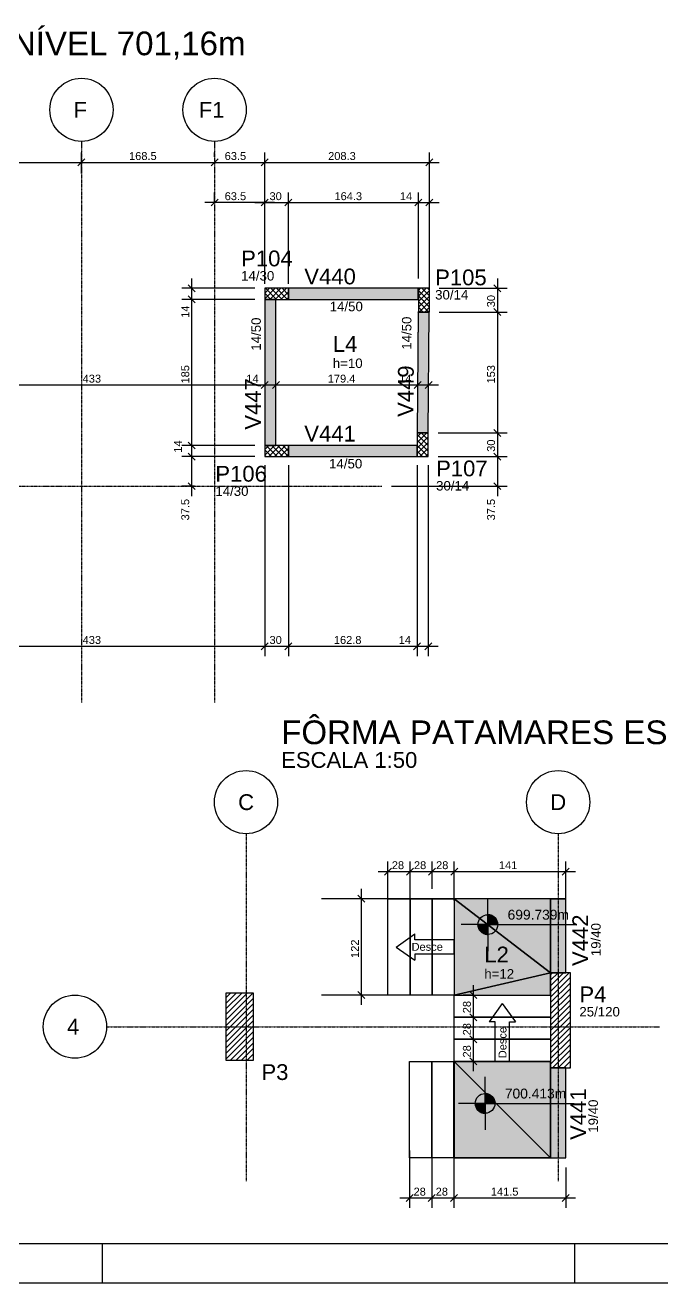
# Model space of a CAD drawing. Extents: x 37185 to 43130, y -8131 to -3926.
# Drawn here: x 38734 to 39540, y -8131 to -6539 of the extents above; entities that cross this region are included whole.
import ezdxf

# ---------------------------------------------------------------- set-up
doc = ezdxf.new("R2010")
doc.units = 0
doc.header["$MEASUREMENT"] = 0
doc.linetypes.add('ESTILO_TQS_0004', pattern=[1.12, 0.5, -0.2, 0.01, -0.2, 0.01, -0.2])
for name, color, linetype in [('32', 7, 'CONTINUOUS'), ('35', 7, 'CONTINUOUS'), ('37', 4, 'CONTINUOUS'), ('39', 74, 'CONTINUOUS'), ('40', 240, 'CONTINUOUS'), ('42', 3, 'CONTINUOUS'), ('43', 3, 'CONTINUOUS'), ('44', 3, 'CONTINUOUS'), ('45', 2, 'CONTINUOUS'), ('46', 2, 'CONTINUOUS'), ('47', 2, 'CONTINUOUS'), ('50', 5, 'CONTINUOUS'), ('51', 5, 'CONTINUOUS'), ('55', 12, 'CONTINUOUS'), ('56', 51, 'CONTINUOUS'), ('57', 71, 'CONTINUOUS'), ('58', 220, 'CONTINUOUS'), ('70', 160, 'CONTINUOUS'), ('73', 2, 'CONTINUOUS'), ('75', 9, 'CONTINUOUS'), ('79', 12, 'CONTINUOUS'), ('80', 6, 'CONTINUOUS'), ('82', 252, 'CONTINUOUS'), ('95', 7, 'CONTINUOUS')]:
    doc.layers.add(name, color=color, linetype=linetype)
doc.styles.add('TQS_ARIAL', font='arial.ttf')

msp = doc.modelspace()

# ---------------------------------------------------------------- linework, layer by layer
at = {"layer": '37', "linetype": 'Continuous'}
for points in [[(39231.52, -6872.25), (39067.21, -6872.25)], [(39037.21, -6886.25), (39037.21, -7071.25)], [(39051.21, -7071.25), (39051.21, -6886.25)], [(39067.21, -6886.25), (39231.52, -6886.25)], [(39231.39, -6902.25), (39230.11, -7055.25)], [(39244.11, -7055.25), (39245.39, -6902.25)], [(39229.98, -7071.25), (39067.21, -7071.25)], [(39067.21, -7085.25), (39229.98, -7085.25)], [(39398.98, -7645.01), (39398.98, -7739)], [(39398.98, -7645.01), (39417.98, -7645.01)], [(39417.98, -7739), (39417.98, -7645.01)], [(39398.98, -7859), (39398.98, -7973.01)], [(39417.98, -7973.01), (39417.98, -7859)], [(39398.98, -7973.01), (39417.98, -7973.01)]]:
    msp.add_lwpolyline(points, dxfattribs=at)
at = {"layer": '39', "linetype": 'Continuous'}
for p, q in [((39398.98, -7762.47), (39422.45, -7739)), ((39398.98, -7755.4), (39415.38, -7739)), ((39398.98, -7748.33), (39408.31, -7739)), ((39398.98, -7741.26), (39401.24, -7739)), ((39398.98, -7762.47), (39422.45, -7739)), ((39398.98, -7755.4), (39415.38, -7739)), ((39398.98, -7748.33), (39408.31, -7739)), ((39398.98, -7741.26), (39401.24, -7739)), ((39398.98, -7769.55), (39423.98, -7744.55)), ((39398.98, -7769.55), (39423.98, -7744.55)), ((39398.98, -7776.62), (39423.98, -7751.62)), ((39398.98, -7776.62), (39423.98, -7751.62)), ((38987.98, -7798.71), (39022.18, -7764.51)), ((38987.98, -7791.64), (39015.11, -7764.51)), ((38987.98, -7784.57), (39008.04, -7764.51)), ((38987.98, -7777.49), (39000.97, -7764.51)), ((38987.98, -7770.42), (38993.9, -7764.51)), ((39398.98, -7783.69), (39423.98, -7758.69)), ((39398.98, -7783.69), (39423.98, -7758.69)), ((39398.98, -7790.76), (39423.98, -7765.76)), ((39398.98, -7790.76), (39423.98, -7765.76)), ((38987.98, -7805.78), (39022.98, -7770.78)), ((38987.98, -7812.85), (39022.98, -7777.85)), ((38987.98, -7819.92), (39022.98, -7784.92)), ((39398.98, -7797.83), (39423.98, -7772.83)), ((39398.98, -7797.83), (39423.98, -7772.83)), ((39398.98, -7804.9), (39423.98, -7779.9)), ((39398.98, -7804.9), (39423.98, -7779.9)), ((38987.98, -7826.99), (39022.98, -7791.99)), ((38987.98, -7834.06), (39022.98, -7799.06)), ((39398.98, -7811.97), (39423.98, -7786.97)), ((39398.98, -7811.97), (39423.98, -7786.97)), ((39398.98, -7819.04), (39423.98, -7794.04)), ((39398.98, -7819.04), (39423.98, -7794.04)), ((39398.98, -7826.11), (39423.98, -7801.11)), ((39398.98, -7826.11), (39423.98, -7801.11)), ((38987.98, -7841.13), (39022.98, -7806.13)), ((38987.98, -7848.21), (39022.98, -7813.21)), ((39398.98, -7833.19), (39423.98, -7808.19)), ((39398.98, -7833.19), (39423.98, -7808.19)), ((39398.98, -7840.26), (39423.98, -7815.26)), ((39398.98, -7840.26), (39423.98, -7815.26)), ((38993.75, -7849.51), (39022.98, -7820.28)), ((39000.82, -7849.51), (39022.98, -7827.35)), ((39398.98, -7847.33), (39423.98, -7822.33)), ((39398.98, -7847.33), (39423.98, -7822.33)), ((39398.98, -7854.4), (39423.98, -7829.4)), ((39398.98, -7854.4), (39423.98, -7829.4)), ((39007.89, -7849.51), (39022.98, -7834.42)), ((39014.96, -7849.51), (39022.98, -7841.49)), ((39022.03, -7849.51), (39022.98, -7848.56)), ((39401.45, -7859), (39423.98, -7836.47)), ((39401.45, -7859), (39423.98, -7836.47)), ((39408.52, -7859), (39423.98, -7843.54)), ((39408.52, -7859), (39423.98, -7843.54)), ((39415.59, -7859), (39423.98, -7850.61)), ((39415.59, -7859), (39423.98, -7850.61)), ((39422.66, -7859), (39423.98, -7857.68)), ((39422.66, -7859), (39423.98, -7857.68))]:
    msp.add_line(p, q, dxfattribs=at)
for points in [[(39398.98, -7859), (39423.98, -7859), (39423.98, -7739), (39398.98, -7739), (39398.98, -7859)], [(39398.98, -7859), (39423.98, -7859), (39423.98, -7739), (39398.98, -7739), (39398.98, -7859)], [(38987.98, -7849.51), (39022.98, -7849.51), (39022.98, -7764.51), (38987.98, -7764.51), (38987.98, -7849.51)]]:
    msp.add_lwpolyline(points, dxfattribs=at)
at = {"layer": '40', "linetype": 'Continuous'}
for p, q in [((39037.21, -6885.41), (39050.37, -6872.25)), ((39037.21, -6878.34), (39043.3, -6872.25)), ((39037.94, -6872.25), (39051.94, -6886.25)), ((39043.44, -6886.25), (39057.44, -6872.25)), ((39045.01, -6872.25), (39059.01, -6886.25)), ((39050.51, -6886.25), (39064.51, -6872.25)), ((39052.08, -6872.25), (39066.08, -6886.25)), ((39057.58, -6886.25), (39067.21, -6876.62)), ((39059.15, -6872.25), (39067.21, -6880.31)), ((39066.22, -6872.25), (39067.21, -6873.24)), ((39231.52, -6882.02), (39241.29, -6872.25)), ((39231.52, -6874.95), (39234.22, -6872.25)), ((39231.52, -6874.92), (39245.52, -6888.92)), ((39231.52, -6889.09), (39245.52, -6875.09)), ((39235.93, -6872.25), (39245.52, -6881.84)), ((39243, -6872.25), (39245.52, -6874.77)), ((39037.21, -6878.6), (39044.87, -6886.25)), ((39037.21, -6885.67), (39037.8, -6886.25)), ((39064.66, -6886.25), (39067.21, -6883.69)), ((39231.52, -6881.99), (39245.52, -6895.99)), ((39231.52, -6896.16), (39245.52, -6882.16)), ((39231.52, -6889.06), (39244.71, -6902.25)), ((39232.5, -6902.25), (39245.52, -6889.23)), ((39231.52, -6896.13), (39237.64, -6902.25)), ((39239.57, -6902.25), (39245.52, -6896.31)), ((39229.98, -7067.41), (39242.14, -7055.25)), ((39229.98, -7060.33), (39235.07, -7055.25)), ((39229.98, -7057.23), (39243.98, -7071.23)), ((39229.98, -7074.48), (39243.98, -7060.48)), ((39229.98, -7064.3), (39243.98, -7078.3)), ((39229.98, -7081.55), (39243.98, -7067.55)), ((39235.08, -7055.25), (39243.98, -7064.16)), ((39242.15, -7055.25), (39243.98, -7057.09)), ((39037.21, -7083.4), (39049.36, -7071.25)), ((39037.21, -7076.33), (39042.29, -7071.25)), ((39037.21, -7076.59), (39045.88, -7085.25)), ((39037.21, -7083.66), (39038.81, -7085.25)), ((39038.95, -7071.25), (39052.95, -7085.25)), ((39042.43, -7085.25), (39056.43, -7071.25)), ((39046.02, -7071.25), (39060.02, -7085.25)), ((39049.5, -7085.25), (39063.5, -7071.25)), ((39053.09, -7071.25), (39067.09, -7085.25)), ((39056.57, -7085.25), (39067.21, -7074.61)), ((39060.16, -7071.25), (39067.21, -7078.3)), ((39063.65, -7085.25), (39067.21, -7081.68)), ((39229.98, -7071.37), (39243.87, -7085.25)), ((39229.98, -7078.44), (39236.8, -7085.25)), ((39233.35, -7085.25), (39243.98, -7074.62)), ((39240.42, -7085.25), (39243.98, -7081.69))]:
    msp.add_line(p, q, dxfattribs=at)
for points in [[(39037.21, -6872.25), (39037.21, -6886.25), (39067.21, -6886.25), (39067.21, -6872.25), (39037.21, -6872.25)], [(39231.52, -6872.25), (39231.52, -6902.25), (39245.52, -6902.25), (39245.52, -6872.25), (39231.52, -6872.25)], [(39229.98, -7055.25), (39229.98, -7085.25), (39243.98, -7085.25), (39243.98, -7055.25), (39229.98, -7055.25)], [(39037.21, -7071.25), (39037.21, -7085.25), (39067.21, -7085.25), (39067.21, -7071.25), (39037.21, -7071.25)]]:
    msp.add_lwpolyline(points, dxfattribs=at)
at = {"layer": '50', "linetype": 'Continuous'}
for centre in [(38805.21, -6646.25), (38973.68, -6646.25), (39013.48, -7522.75), (39408.48, -7522.75), (38796.92, -7807.01)]:
    msp.add_circle(centre, 40, dxfattribs=at)
at = {"layer": '55', "linetype": 'Continuous'}
for p, q in [((39319.49, -7677.76), (39319.49, -7644.2)), ((39319.49, -7665.26), (39319.49, -7690.26)), ((39319.49, -7665.87), (39323.32, -7665.87)), ((39319.49, -7666.66), (39325.23, -7666.66)), ((39319.49, -7667.45), (39326.56, -7667.45)), ((39319.49, -7668.25), (39327.6, -7668.25)), ((39319.49, -7669.04), (39328.44, -7669.04)), ((39319.49, -7669.83), (39329.15, -7669.83)), ((39319.49, -7670.62), (39329.76, -7670.62)), ((39319.49, -7671.42), (39330.26, -7671.42)), ((39319.49, -7672.21), (39330.69, -7672.21)), ((39319.49, -7673), (39331.05, -7673)), ((39319.49, -7673.8), (39331.35, -7673.8)), ((39319.49, -7677.76), (39285.93, -7677.76)), ((39306.99, -7677.76), (39331.99, -7677.76)), ((39319.49, -7678.55), (39306.99, -7678.55)), ((39319.49, -7679.35), (39307.09, -7679.35)), ((39319.49, -7680.14), (39307.22, -7680.14)), ((39319.49, -7680.93), (39307.4, -7680.93)), ((39319.49, -7681.72), (39307.64, -7681.72)), ((39319.49, -7682.52), (39307.93, -7682.52)), ((39319.49, -7683.31), (39308.29, -7683.31)), ((39319.49, -7684.1), (39308.72, -7684.1)), ((39319.49, -7684.9), (39309.23, -7684.9)), ((39319.49, -7685.69), (39309.83, -7685.69)), ((39319.49, -7686.48), (39310.54, -7686.48)), ((39319.49, -7687.27), (39311.38, -7687.27)), ((39319.49, -7688.07), (39312.42, -7688.07)), ((39319.49, -7688.86), (39313.74, -7688.86)), ((39319.49, -7689.65), (39315.64, -7689.65)), ((39319.49, -7674.59), (39331.58, -7674.59)), ((39319.49, -7675.38), (39331.76, -7675.38)), ((39319.49, -7676.17), (39331.89, -7676.17)), ((39319.49, -7676.97), (39331.97, -7676.97)), ((39319.49, -7677.76), (39431.99, -7677.76)), ((39319.49, -7677.76), (39319.49, -7711.32)), ((39316.02, -7904.18), (39316.02, -7870.62)), ((39316.02, -7891.68), (39316.02, -7916.68)), ((39316.02, -7892.29), (39319.85, -7892.29)), ((39316.02, -7893.08), (39321.75, -7893.08)), ((39316.02, -7893.87), (39323.08, -7893.87)), ((39316.02, -7894.67), (39324.13, -7894.67)), ((39316.02, -7895.46), (39324.97, -7895.46)), ((39316.02, -7896.25), (39325.67, -7896.25)), ((39316.02, -7897.04), (39326.28, -7897.04)), ((39316.02, -7904.18), (39282.46, -7904.18)), ((39303.52, -7904.18), (39328.52, -7904.18)), ((39316.02, -7904.97), (39303.52, -7904.97)), ((39316.02, -7905.77), (39303.62, -7905.77)), ((39316.02, -7906.56), (39303.75, -7906.56)), ((39316.02, -7907.35), (39303.93, -7907.35)), ((39316.02, -7908.14), (39304.16, -7908.14)), ((39316.02, -7908.94), (39304.46, -7908.94)), ((39316.02, -7909.73), (39304.82, -7909.73)), ((39316.02, -7910.52), (39305.25, -7910.52)), ((39316.02, -7911.32), (39305.75, -7911.32)), ((39316.02, -7912.11), (39306.35, -7912.11)), ((39316.02, -7912.9), (39307.06, -7912.9)), ((39316.02, -7897.84), (39326.79, -7897.84)), ((39316.02, -7898.63), (39327.22, -7898.63)), ((39316.02, -7899.42), (39327.58, -7899.42)), ((39316.02, -7900.22), (39327.87, -7900.22)), ((39316.02, -7901.01), (39328.11, -7901.01)), ((39316.02, -7901.8), (39328.29, -7901.8)), ((39316.02, -7902.59), (39328.42, -7902.59)), ((39316.02, -7903.39), (39328.49, -7903.39)), ((39316.02, -7904.18), (39428.52, -7904.18)), ((39316.02, -7904.18), (39316.02, -7937.74)), ((39316.02, -7913.69), (39307.91, -7913.69)), ((39316.02, -7914.49), (39308.95, -7914.49)), ((39316.02, -7915.28), (39310.27, -7915.28)), ((39316.02, -7916.07), (39312.17, -7916.07))]:
    msp.add_line(p, q, dxfattribs=at)
for centre in [(39319.49, -7677.76), (39316.02, -7904.18)]:
    msp.add_circle(centre, 12.5, dxfattribs=at)
at = {"layer": '56', "linetype": 'Continuous'}
for points in [[(39067.31, -6872.25), (39067.31, -6886.25), (39231.42, -6886.25), (39231.42, -6872.25), (39067.31, -6872.25)], [(39037.21, -7071.15), (39051.21, -7071.15), (39051.21, -6886.35), (39037.21, -6886.35), (39037.21, -7071.15)], [(39244.11, -7055.37), (39245.39, -6902.35), (39231.42, -6902.35), (39231.42, -6902.13), (39231.4, -6902.13), (39230.11, -7055.15), (39244.08, -7055.15), (39244.08, -7055.37)], [(39067.31, -7071.25), (39067.31, -7085.25), (39229.88, -7085.25), (39229.88, -7071.25), (39067.31, -7071.25)]]:
    msp.add_lwpolyline(points, dxfattribs=at)
for points in [[(39067.31, -6872.25), (39067.31, -6886.25), (39231.42, -6886.25)], [(39067.31, -6872.25), (39231.42, -6886.25), (39231.42, -6872.25)], [(39067.31, -6872.25), (39231.42, -6872.25), (39067.31, -6872.25)], [(39037.21, -7071.15), (39051.21, -7071.15), (39051.21, -6886.35)], [(39037.21, -7071.15), (39051.21, -6886.35), (39037.21, -6886.35)], [(39037.21, -7071.15), (39037.21, -6886.35), (39037.21, -7071.15)], [(39244.08, -7055.15), (39231.42, -6902.13), (39230.11, -7055.15)], [(39231.42, -6902.13), (39231.42, -6902.35), (39244.08, -7055.15)], [(39231.42, -6902.35), (39231.42, -6902.13), (39231.42, -6902.13)], [(39245.39, -6902.35), (39231.42, -6902.35), (39244.08, -7055.15)], [(39244.11, -7055.37), (39245.39, -6902.35), (39244.08, -7055.15)], [(39067.31, -7071.25), (39067.31, -7085.25), (39229.88, -7085.25)], [(39067.31, -7071.25), (39229.88, -7085.25), (39229.88, -7071.25)], [(39067.31, -7071.25), (39229.88, -7071.25), (39067.31, -7071.25)]]:
    msp.add_solid(points, dxfattribs=at)
at = {"layer": '57', "linetype": 'Continuous'}
for points in [[(39398.98, -7973.01), (39398.98, -7851.01), (39276.98, -7851.01), (39398.98, -7973.01)], [(39398.98, -7973.01), (39276.98, -7851.01), (39276.98, -7973.01), (39398.98, -7973.01)], [(39398.98, -7973.01), (39398.98, -7859), (39398.98, -7851.01), (39398.98, -7973.01)], [(39417.98, -7973.01), (39417.98, -7859.1), (39398.98, -7859.1), (39398.98, -7973.01), (39417.98, -7973.01)], [(39398.98, -7973.01), (39276.98, -7973.01), (39398.98, -7973.01)]]:
    msp.add_lwpolyline(points, dxfattribs=at)
for points in [[(39398.98, -7973.01), (39398.98, -7851.01), (39276.98, -7851.01)], [(39398.98, -7973.01), (39276.98, -7851.01), (39398.98, -7973.01)], [(39398.98, -7973.01), (39276.98, -7851.01), (39276.98, -7973.01)], [(39398.98, -7973.01), (39398.98, -7859), (39398.98, -7851.01)], [(39398.98, -7973.01), (39398.98, -7851.01), (39398.98, -7973.01)], [(39417.98, -7973.01), (39417.98, -7859.1), (39398.98, -7859.1)], [(39417.98, -7973.01), (39398.98, -7859.1), (39398.98, -7973.01)], [(39398.98, -7973.01), (39276.98, -7973.01), (39398.98, -7973.01)], [(39417.98, -7973.01), (39398.98, -7973.01), (39417.98, -7973.01)]]:
    msp.add_solid(points, dxfattribs=at)
at = {"layer": '58', "linetype": 'Continuous'}
for points in [[(39398.98, -7739), (39398.98, -7645.01), (39276.98, -7645.01), (39398.98, -7739)], [(39398.98, -7739), (39276.98, -7645.01), (39276.98, -7767.01), (39398.98, -7739)], [(39417.98, -7645.01), (39398.98, -7645.01), (39398.98, -7738.9), (39417.98, -7738.9), (39417.98, -7645.01)], [(39398.98, -7739), (39276.98, -7767.01), (39398.98, -7767.01), (39398.98, -7739)], [(39398.98, -7739), (39398.98, -7767.01), (39398.98, -7739)]]:
    msp.add_lwpolyline(points, dxfattribs=at)
for points in [[(39398.98, -7739), (39398.98, -7645.01), (39276.98, -7645.01)], [(39398.98, -7739), (39276.98, -7645.01), (39398.98, -7739)], [(39398.98, -7739), (39276.98, -7645.01), (39276.98, -7767.01)], [(39417.98, -7645.01), (39398.98, -7645.01), (39398.98, -7738.9)], [(39417.98, -7645.01), (39398.98, -7738.9), (39417.98, -7738.9)], [(39417.98, -7645.01), (39417.98, -7738.9), (39417.98, -7645.01)], [(39398.98, -7739), (39276.98, -7767.01), (39398.98, -7739)], [(39398.98, -7739), (39276.98, -7767.01), (39398.98, -7767.01)], [(39398.98, -7739), (39398.98, -7767.01), (39398.98, -7739)]]:
    msp.add_solid(points, dxfattribs=at)
at = {"layer": '70', "linetype": 'ESTILO_TQS_0004'}
for p, q in [((38805.21, -6686.25), (38805.21, -7396.53)), ((38973.68, -6686.25), (38973.68, -7396.53)), ((37751.72, -7122.75), (39185.13, -7122.75)), ((39013.48, -7562.75), (39013.48, -8002.75)), ((39408.48, -7562.75), (39408.48, -8002.75)), ((38836.92, -7807.01), (39536.69, -7807.01))]:
    msp.add_line(p, q, dxfattribs=at)
at = {"layer": '73', "linetype": 'Continuous'}
for p, q in [((39203.64, -7706.18), (39226.98, -7689.51)), ((39226.98, -7696.92), (39226.98, -7689.51)), ((39203.64, -7706.18), (39226.98, -7722.84)), ((39276.98, -7696.92), (39226.98, -7696.92)), ((39276.98, -7715.09), (39276.98, -7696.92)), ((39276.98, -7715.09), (39226.98, -7715.09)), ((39226.98, -7715.09), (39226.98, -7722.84)), ((39337.81, -7777.67), (39321.14, -7801.01)), ((39337.81, -7777.67), (39354.47, -7801.01)), ((39328.89, -7801.01), (39321.14, -7801.01)), ((39328.89, -7851.01), (39328.89, -7801.01)), ((39347.07, -7851.01), (39347.07, -7801.01)), ((39347.07, -7801.01), (39354.47, -7801.01)), ((39328.89, -7851.01), (39347.07, -7851.01))]:
    msp.add_line(p, q, dxfattribs=at)
for points in [[(39220.98, -7645.01), (39220.98, -7767.01), (39192.98, -7767.01), (39192.98, -7645.01), (39220.98, -7645.01)], [(39248.98, -7645.01), (39248.98, -7767.01), (39220.98, -7767.01), (39220.98, -7645.01), (39248.98, -7645.01)], [(39276.98, -7645.01), (39276.98, -7767.01), (39248.98, -7767.01), (39248.98, -7645.01), (39276.98, -7645.01)], [(39398.98, -7795.01), (39276.98, -7795.01), (39276.98, -7767.01), (39398.98, -7767.01), (39398.98, -7795.01)], [(39398.98, -7823.01), (39276.98, -7823.01), (39276.98, -7795.01), (39398.98, -7795.01), (39398.98, -7823.01)], [(39398.98, -7823.01), (39276.98, -7823.01), (39276.98, -7795.01), (39398.98, -7795.01), (39398.98, -7823.01)], [(39398.98, -7851.01), (39276.98, -7851.01), (39276.98, -7823.01), (39398.98, -7823.01), (39398.98, -7851.01)], [(39220.48, -7973.01), (39220.48, -7851.01), (39248.48, -7851.01), (39248.48, -7973.01), (39220.48, -7973.01)], [(39248.48, -7973.01), (39248.48, -7851.01), (39276.48, -7851.01), (39276.48, -7973.01), (39248.48, -7973.01)], [(39276.48, -7973.01), (39276.48, -7851.01), (39276.98, -7851.01), (39276.98, -7973.01), (39276.48, -7973.01)]]:
    msp.add_lwpolyline(points, dxfattribs=at)
at = {"layer": '75', "linetype": 'Continuous'}
for p, q in [((38805.21, -6726.82), (38805.21, -6700.28)), ((38805.21, -6726.82), (38805.21, -6700.28)), ((38973.68, -6705.98), (38973.68, -6700.28)), ((38973.68, -6705.98), (38973.68, -6700.28)), ((39037.21, -6866.75), (39037.21, -6700.28)), ((39037.21, -6866.75), (39037.21, -6700.28)), ((39245.52, -6874.75), (39245.52, -6700.28)), ((38591.71, -6712.78), (38817.71, -6712.78)), ((38792.71, -6712.78), (38986.18, -6712.78)), ((38800.79, -6717.2), (38809.63, -6708.36)), ((38800.79, -6717.2), (38809.63, -6708.36)), ((38961.18, -6712.78), (39049.71, -6712.78)), ((38969.26, -6717.2), (38978.1, -6708.36)), ((38969.26, -6717.2), (38978.1, -6708.36)), ((38973.68, -6718.48), (38973.68, -6718.48)), ((38973.68, -6718.48), (38973.68, -6718.48)), ((39024.71, -6712.78), (39258.02, -6712.78)), ((39032.79, -6717.2), (39041.63, -6708.36)), ((39032.79, -6717.2), (39041.63, -6708.36)), ((39241.1, -6717.2), (39249.94, -6708.36)), ((38805.21, -6739.32), (38805.21, -6739.32)), ((38805.21, -6739.32), (38805.21, -6739.32)), ((39049.71, -6763.63), (38961.18, -6763.63)), ((38978.1, -6759.21), (38969.26, -6768.05)), ((38973.68, -6763.43), (38973.68, -6751.13)), ((39024.71, -6763.63), (39079.71, -6763.63)), ((39041.63, -6759.21), (39032.79, -6768.05)), ((39032.79, -6768.05), (39041.63, -6759.21)), ((39037.21, -6859.75), (39037.21, -6751.13)), ((39037.21, -6859.75), (39037.21, -6751.13)), ((39054.71, -6763.63), (39244.02, -6763.63)), ((39062.79, -6768.05), (39071.63, -6759.21)), ((39062.79, -6768.05), (39071.63, -6759.21)), ((39067.21, -6866.75), (39067.21, -6751.13)), ((39067.21, -6866.75), (39067.21, -6751.13)), ((39219.02, -6763.63), (39258.02, -6763.63)), ((39227.1, -6768.05), (39235.94, -6759.21)), ((39227.1, -6768.05), (39235.94, -6759.21)), ((39231.52, -6859.75), (39231.52, -6751.13)), ((39231.52, -6859.75), (39231.52, -6751.13)), ((39241.1, -6768.05), (39249.94, -6759.21)), ((39245.52, -6859.75), (39245.52, -6751.13)), ((38973.68, -6775.93), (38973.68, -6775.93)), ((38944.56, -6859.75), (38944.56, -6898.75)), ((39331.51, -6859.75), (39331.51, -6914.75)), ((39024.71, -6872.25), (38932.06, -6872.25)), ((38940.14, -6867.83), (38948.98, -6876.67)), ((38944.56, -6873.75), (38944.56, -7083.75)), ((39037.21, -6872.25), (39037.21, -6872.25)), ((39037.21, -6872.25), (39037.21, -6872.25)), ((39037.21, -6872.25), (39037.21, -6872.25)), ((39231.52, -6872.25), (39231.52, -6872.25)), ((39231.52, -6872.25), (39231.52, -6872.25)), ((39245.52, -6872.25), (39245.52, -6872.25)), ((39245.52, -6872.25), (39245.52, -6872.25)), ((39258.02, -6872.25), (39344.01, -6872.25)), ((39327.09, -6867.83), (39335.93, -6876.67)), ((39024.71, -6886.25), (38932.06, -6886.25)), ((39024.71, -6886.25), (38932.06, -6886.25)), ((38940.14, -6881.83), (38948.98, -6890.67)), ((38940.14, -6881.83), (38948.98, -6890.67)), ((39037.21, -6879.25), (39037.21, -6879.25)), ((39037.21, -6879.25), (39037.21, -6879.25)), ((39037.21, -6886.25), (39037.21, -6886.25)), ((39037.21, -6886.25), (39037.21, -6886.25)), ((39067.21, -6879.25), (39067.21, -6879.25)), ((39067.21, -6879.25), (39067.21, -6879.25)), ((39245.52, -6887.25), (39245.52, -6887.25)), ((39331.51, -6889.75), (39331.51, -7067.75)), ((39245.52, -6902.25), (39245.52, -6902.25)), ((39245.52, -6902.25), (39245.52, -6902.25)), ((39258.02, -6902.25), (39344.01, -6902.25)), ((39258.02, -6902.25), (39344.01, -6902.25)), ((39327.09, -6897.83), (39335.93, -6906.67)), ((39327.09, -6897.83), (39335.93, -6906.67)), ((38591.71, -6994.62), (39049.71, -6994.62)), ((39024.71, -6994.62), (39063.71, -6994.62)), ((39032.79, -6999.04), (39041.63, -6990.2)), ((39032.79, -6999.04), (39041.63, -6990.2)), ((39037.21, -6994.62), (39037.21, -6994.62)), ((39037.21, -6994.62), (39037.21, -6994.62)), ((39038.71, -6994.62), (39243.08, -6994.62)), ((39046.79, -6999.04), (39055.63, -6990.2)), ((39046.79, -6999.04), (39055.63, -6990.2)), ((39051.21, -6994.62), (39051.21, -6994.62)), ((39051.21, -6994.62), (39051.21, -6994.62)), ((39218.08, -6994.62), (39257.08, -6994.62)), ((39226.16, -6999.04), (39234.99, -6990.2)), ((39226.16, -6999.04), (39234.99, -6990.2)), ((39230.58, -6994.62), (39230.58, -6994.62)), ((39230.58, -6994.62), (39230.58, -6994.62)), ((39240.16, -6999.04), (39249, -6990.2)), ((39244.58, -6994.62), (39244.58, -6994.62)), ((39327.09, -7050.83), (39335.93, -7059.67)), ((39327.09, -7050.83), (39335.93, -7059.67)), ((39331.51, -7042.75), (39331.51, -7097.75)), ((38940.14, -7066.83), (38948.98, -7075.67)), ((38940.14, -7066.83), (38948.98, -7075.67)), ((38944.56, -7058.75), (38944.56, -7097.75)), ((39243.98, -7055.25), (39243.98, -7055.25)), ((39243.98, -7055.25), (39243.98, -7055.25)), ((39256.48, -7055.25), (39344.01, -7055.25)), ((39256.48, -7055.25), (39344.01, -7055.25)), ((39024.71, -7071.25), (38932.06, -7071.25)), ((39024.71, -7071.25), (38932.06, -7071.25)), ((39024.71, -7085.25), (38932.06, -7085.25)), ((39024.71, -7085.25), (38932.06, -7085.25)), ((38940.14, -7080.83), (38948.98, -7089.67)), ((38940.14, -7080.83), (38948.98, -7089.67)), ((38944.56, -7072.75), (38944.56, -7135.25)), ((39037.21, -7071.25), (39037.21, -7071.25)), ((39037.21, -7071.25), (39037.21, -7071.25)), ((39037.21, -7083.75), (39037.21, -7083.75)), ((39037.21, -7083.75), (39037.21, -7083.75)), ((39037.21, -7085.25), (39037.21, -7085.25)), ((39037.21, -7085.25), (39037.21, -7085.25)), ((39067.21, -7083.75), (39067.21, -7083.75)), ((39067.21, -7083.75), (39067.21, -7083.75)), ((39229.98, -7083.75), (39229.98, -7083.75)), ((39229.98, -7083.75), (39229.98, -7083.75)), ((39243.98, -7083.75), (39243.98, -7083.75)), ((39243.98, -7085.25), (39243.98, -7085.25)), ((39243.98, -7085.25), (39243.98, -7085.25)), ((39256.48, -7085.25), (39344.01, -7085.25)), ((39256.48, -7085.25), (39344.01, -7085.25)), ((39327.09, -7080.83), (39335.93, -7089.67)), ((39327.09, -7080.83), (39335.93, -7089.67)), ((39331.51, -7072.75), (39331.51, -7135.25)), ((39037.21, -7096.25), (39037.21, -7337.96)), ((39037.21, -7096.25), (39037.21, -7337.96)), ((39067.21, -7096.25), (39067.21, -7337.96)), ((39067.21, -7096.25), (39067.21, -7337.96)), ((39229.98, -7096.25), (39229.98, -7337.96)), ((39229.98, -7096.25), (39229.98, -7337.96)), ((39243.98, -7096.25), (39243.98, -7337.96)), ((38948.11, -7122.75), (38932.06, -7122.75)), ((38940.14, -7118.33), (38948.98, -7127.17)), ((38960.61, -7122.75), (38960.61, -7122.75)), ((39185.13, -7122.75), (39185.13, -7122.75)), ((39197.63, -7122.75), (39344.01, -7122.75)), ((39327.09, -7118.33), (39335.93, -7127.17)), ((39032.79, -7329.88), (39041.63, -7321.04)), ((39032.79, -7329.88), (39041.63, -7321.04)), ((39062.79, -7329.88), (39071.63, -7321.04)), ((39062.79, -7329.88), (39071.63, -7321.04)), ((39225.57, -7329.88), (39234.4, -7321.04)), ((39225.57, -7329.88), (39234.4, -7321.04)), ((39239.57, -7329.88), (39248.4, -7321.04)), ((38591.71, -7325.46), (39049.71, -7325.46)), ((39024.71, -7325.46), (39079.71, -7325.46)), ((39054.71, -7325.46), (39242.48, -7325.46)), ((39217.48, -7325.46), (39256.48, -7325.46)), ((39180.48, -7610.58), (39233.48, -7610.58)), ((39188.56, -7615), (39197.4, -7606.16)), ((39192.98, -7655.74), (39192.98, -7598.08)), ((39208.48, -7610.58), (39261.48, -7610.58)), ((39216.56, -7615), (39225.4, -7606.16)), ((39216.56, -7615), (39225.4, -7606.16)), ((39220.98, -7653.41), (39220.98, -7598.08)), ((39220.98, -7653.41), (39220.98, -7598.08)), ((39236.48, -7610.58), (39289.48, -7610.58)), ((39244.56, -7615), (39253.4, -7606.16)), ((39244.56, -7615), (39253.4, -7606.16)), ((39248.98, -7632.51), (39248.98, -7598.08)), ((39248.98, -7632.51), (39248.98, -7598.08)), ((39264.48, -7610.58), (39430.48, -7610.58)), ((39272.56, -7615), (39281.4, -7606.16)), ((39272.56, -7615), (39281.4, -7606.16)), ((39276.98, -7647.22), (39276.98, -7598.08)), ((39276.98, -7647.22), (39276.98, -7598.08)), ((39413.56, -7615), (39422.4, -7606.16)), ((39417.98, -7648.06), (39417.98, -7598.08)), ((39154.96, -7640.59), (39163.8, -7649.43)), ((39159.38, -7632.51), (39159.38, -7779.51)), ((39164.03, -7645.01), (39146.88, -7645.01)), ((39176.53, -7645.01), (39176.53, -7645.01)), ((39248.98, -7645.01), (39248.98, -7645.01)), ((39248.98, -7645.01), (39248.98, -7645.01)), ((39192.98, -7668.24), (39192.98, -7668.24)), ((39220.98, -7665.91), (39220.98, -7665.91)), ((39220.98, -7665.91), (39220.98, -7665.91)), ((39276.98, -7659.72), (39276.98, -7659.72)), ((39276.98, -7659.72), (39276.98, -7659.72)), ((39417.98, -7660.56), (39417.98, -7660.56)), ((39159.59, -7767.01), (39146.88, -7767.01)), ((39154.96, -7762.59), (39163.8, -7771.43)), ((39172.09, -7767.01), (39172.09, -7767.01)), ((39298.29, -7767.01), (39288.44, -7767.01)), ((39296.52, -7762.59), (39305.36, -7771.43)), ((39300.94, -7754.51), (39300.94, -7807.51)), ((39310.79, -7767.01), (39310.79, -7767.01)), ((39300.94, -7782.51), (39300.94, -7835.51)), ((39297.34, -7795.01), (39288.44, -7795.01)), ((39297.34, -7795.01), (39288.44, -7795.01)), ((39296.52, -7790.59), (39305.36, -7799.43)), ((39296.52, -7790.59), (39305.36, -7799.43)), ((39309.84, -7795.01), (39309.84, -7795.01)), ((39309.84, -7795.01), (39309.84, -7795.01)), ((39300.94, -7810.51), (39300.94, -7863.51)), ((39296.52, -7818.59), (39305.36, -7827.43)), ((39296.52, -7818.59), (39305.36, -7827.43)), ((39296.74, -7823.01), (39296.74, -7823.01)), ((39296.74, -7823.01), (39296.74, -7823.01)), ((39309.24, -7823.01), (39313.44, -7823.01)), ((39309.24, -7823.01), (39313.44, -7823.01)), ((39296.52, -7846.59), (39305.36, -7855.43)), ((39300.68, -7851.01), (39300.68, -7851.01)), ((39313.18, -7851.01), (39313.44, -7851.01)), ((39248.48, -7945.16), (39248.48, -7945.16)), ((39248.48, -7945.16), (39248.48, -7945.16)), ((39276.48, -7938.36), (39276.48, -7938.36)), ((39276.48, -7938.36), (39276.48, -7938.36)), ((39220.48, -7951.07), (39220.48, -7951.07)), ((39248.48, -7957.66), (39248.48, -8036.38)), ((39248.48, -7957.66), (39248.48, -8036.38)), ((39276.48, -7950.86), (39276.48, -8036.38)), ((39276.48, -7950.86), (39276.48, -8036.38)), ((39220.48, -7963.57), (39220.48, -8036.38)), ((39417.98, -7973.01), (39417.98, -7973.01)), ((39417.98, -7985.51), (39417.98, -8036.38)), ((39207.98, -8023.88), (39260.98, -8023.88)), ((39216.06, -8028.3), (39224.9, -8019.46)), ((39235.98, -8023.88), (39288.98, -8023.88)), ((39244.06, -8028.3), (39252.9, -8019.46)), ((39244.06, -8028.3), (39252.9, -8019.46)), ((39263.98, -8023.88), (39430.48, -8023.88)), ((39272.06, -8028.3), (39280.9, -8019.46)), ((39272.06, -8028.3), (39280.9, -8019.46)), ((39413.56, -8028.3), (39422.4, -8019.46))]:
    msp.add_line(p, q, dxfattribs=at)
at = {"layer": '79', "linetype": 'Continuous'}
for points in [[(39319.49, -7665.26), (39319.49, -7677.76), (39331.99, -7677.76), (39331.98, -7677.3), (39331.93, -7676.52), (39331.83, -7675.73), (39331.66, -7674.91), (39331.47, -7674.17), (39331.19, -7673.35), (39330.85, -7672.54), (39330.47, -7671.79), (39330, -7670.99), (39329.42, -7670.17), (39328.72, -7669.33), (39328.13, -7668.72), (39327.34, -7668.03), (39326.8, -7667.62), (39326.21, -7667.22), (39325.5, -7666.8), (39324.8, -7666.44), (39323.72, -7666), (39322.73, -7665.69), (39321.94, -7665.5), (39320.97, -7665.35), (39320.19, -7665.28), (39319.49, -7665.26)], [(39319.49, -7690.26), (39319.49, -7677.76), (39306.99, -7677.76), (39307, -7678.22), (39307.05, -7679), (39307.16, -7679.79), (39307.32, -7680.61), (39307.52, -7681.35), (39307.8, -7682.17), (39308.13, -7682.98), (39308.51, -7683.73), (39308.99, -7684.53), (39309.56, -7685.35), (39310.26, -7686.19), (39310.85, -7686.8), (39311.65, -7687.49), (39312.19, -7687.9), (39312.77, -7688.3), (39313.48, -7688.72), (39314.18, -7689.08), (39315.27, -7689.52), (39316.26, -7689.83), (39317.05, -7690.02), (39318.01, -7690.17), (39318.79, -7690.24), (39319.49, -7690.26)], [(39316.02, -7891.68), (39316.02, -7904.18), (39328.52, -7904.18), (39328.51, -7903.72), (39328.46, -7902.94), (39328.35, -7902.15), (39328.19, -7901.33), (39327.99, -7900.59), (39327.71, -7899.77), (39327.38, -7898.96), (39327, -7898.21), (39326.52, -7897.41), (39325.95, -7896.59), (39325.25, -7895.75), (39324.65, -7895.14), (39323.86, -7894.45), (39323.32, -7894.04), (39322.74, -7893.64), (39322.03, -7893.22), (39321.32, -7892.86), (39320.24, -7892.42), (39319.25, -7892.11), (39318.46, -7891.92), (39317.5, -7891.77), (39316.72, -7891.7), (39316.02, -7891.68)], [(39316.02, -7916.68), (39316.02, -7904.18), (39303.52, -7904.18), (39303.53, -7904.64), (39303.58, -7905.42), (39303.68, -7906.21), (39303.85, -7907.03), (39304.04, -7907.77), (39304.32, -7908.59), (39304.66, -7909.4), (39305.04, -7910.15), (39305.51, -7910.95), (39306.09, -7911.77), (39306.79, -7912.61), (39307.38, -7913.22), (39308.17, -7913.91), (39308.71, -7914.32), (39309.3, -7914.72), (39310.01, -7915.14), (39310.71, -7915.5), (39311.79, -7915.94), (39312.78, -7916.25), (39313.57, -7916.44), (39314.54, -7916.59), (39315.32, -7916.66), (39316.02, -7916.68)]]:
    msp.add_lwpolyline(points, dxfattribs=at)
at = {"layer": '80', "linetype": 'Continuous'}
for p, q in [((39276.98, -7645.01), (39108.98, -7645.01)), ((39398.98, -7645.01), (39276.98, -7645.01)), ((39276.98, -7645.01), (39276.98, -7767.01)), ((39276.98, -7767.01), (39108.98, -7767.01)), ((39276.98, -7767.01), (39398.98, -7767.01)), ((39276.98, -7767.01), (39398.98, -7767.01)), ((39276.98, -7851.01), (39276.98, -7809.01)), ((39276.98, -7973.01), (39276.98, -7851.01)), ((39276.98, -7851.01), (39398.98, -7851.01)), ((39398.98, -7973.01), (39276.98, -7973.01))]:
    msp.add_line(p, q, dxfattribs=at)
at = {"layer": '82', "linetype": 'Continuous'}
for p, q in [((39052.21, -6879.25), (39052.21, -6879.25)), ((39238.52, -6887.25), (39238.52, -6887.25)), ((39052.21, -7078.25), (39052.21, -7078.25)), ((39236.98, -7070.25), (39236.98, -7070.25)), ((39411.48, -7799), (39411.48, -7799)), ((39411.48, -7799), (39411.48, -7799)), ((39005.48, -7807.01), (39005.48, -7807.01))]:
    msp.add_line(p, q, dxfattribs=at)
at = {"layer": '95', "linetype": 'Continuous'}
for p, q in [((37309.54, -8081.33), (43079.54, -8081.33)), ((38832.04, -8131.33), (38832.04, -8081.33)), ((39429.54, -8131.33), (39429.54, -8081.33)), ((37184.54, -8131.33), (43129.54, -8131.33))]:
    msp.add_line(p, q, dxfattribs=at)

# ---------------------------------------------------------------- texts
at = {"layer": '32', "linetype": 'Continuous', "style": 'TQS_ARIAL'}
for s, p in [('FÔRMA COB. PORTARIA - NÍVEL 701,16m', (38188.57, -6577.21)), ('FÔRMA PATAMARES ESCADA', (39057.88, -7449.36))]:
    msp.add_text(s, height=30, dxfattribs=at).set_placement(p)
at = {"layer": '35', "linetype": 'Continuous', "style": 'TQS_ARIAL'}
msp.add_text('ESCALA 1:50', height=20, dxfattribs=at).set_placement((39057.88, -7479.36))
at = {"layer": '42', "linetype": 'Continuous', "style": 'TQS_ARIAL'}
for s, p in [('V440', (39087.21, -6867.25)), ('V441', (39087.21, -7066.25))]:
    msp.add_text(s, height=20, dxfattribs=at).set_placement(p)
for s, rotation, p in [('V449', 89.5191, (39225.28, -7035.21)), ('V447', 90, (39032.21, -7051.25)), ('V442', 90, (39446.43, -7730.22)), ('V441', 90, (39443.79, -7950.41))]:
    msp.add_text(s, height=20, rotation=rotation, dxfattribs=at).set_placement(p)
at = {"layer": '43', "linetype": 'Continuous', "style": 'TQS_ARIAL'}
for s, p in [('P104', (39007.28, -6844.43)), ('P105', (39252.78, -6868.44)), ('P106', (38974.63, -7117.04)), ('P107', (39253.98, -7110.25)), ('P4', (39435.3, -7776.09)), ('P3', (39032.98, -7874.51))]:
    msp.add_text(s, height=20, dxfattribs=at).set_placement(p)
at = {"layer": '44', "linetype": 'Continuous', "style": 'TQS_ARIAL'}
for s, p in [('L4', (39123.26, -6952.74)), ('L2', (39315.01, -7725.69))]:
    msp.add_text(s, height=20, dxfattribs=at).set_placement(p)
at = {"layer": '45', "linetype": 'Continuous', "style": 'TQS_ARIAL'}
for p in [(39119.37, -6901.25), (39118.6, -7100.25)]:
    msp.add_text('14/50', height=12, dxfattribs=at).set_placement(p)
for s, p in [('14/50', (39032.21, -6951.25)), ('14/50', (39222.76, -6950.04)), ('19/40', (39462.25, -7717.77)), ('19/40', (39458.81, -7941.29))]:
    msp.add_text(s, height=12, rotation=90, dxfattribs=at).set_placement(p)
at = {"layer": '46', "linetype": 'Continuous', "style": 'TQS_ARIAL'}
for s, p in [('14/30', (39007.28, -6862.43)), ('30/14', (39252.78, -6886.44)), ('30/14', (39253.98, -7128.25)), ('14/30', (38974.63, -7135.04)), ('25/120', (39435.3, -7794.09))]:
    msp.add_text(s, height=12, dxfattribs=at).set_placement(p)
at = {"layer": '47', "linetype": 'Continuous', "style": 'TQS_ARIAL'}
for s, p in [('h=10', (39123.26, -6973.14)), ('h=12', (39315.01, -7746.09))]:
    msp.add_text(s, height=12, dxfattribs=at).set_placement(p)
at = {"layer": '51', "linetype": 'Continuous', "style": 'TQS_ARIAL'}
for s, p in [('F', (38795.21, -6656.25)), ('F1', (38953.68, -6656.25)), ('C', (39003.48, -7532.75)), ('D', (39398.48, -7532.75)), ('4', (38786.92, -7817.01))]:
    msp.add_text(s, height=20, dxfattribs=at).set_placement(p)
at = {"layer": '55', "linetype": 'Continuous', "style": 'TQS_ARIAL'}
for s, p in [('699.739m', (39344.49, -7671.51)), ('700.413m', (39341.02, -7897.93))]:
    msp.add_text(s, height=12.5, dxfattribs=at).set_placement(p)
at = {"layer": '73', "linetype": 'Continuous', "style": 'TQS_ARIAL'}
msp.add_text('Desce', height=10, dxfattribs=at).set_placement((39222.98, -7710.92))
msp.add_text('Desce', height=10, rotation=90, dxfattribs=at).set_placement((39343.07, -7847.01))
at = {"layer": '75', "linetype": 'Continuous', "style": 'TQS_ARIAL'}
for s, p in [('168.5', (38865.45, -6709.78)), ('63.5', (38986.45, -6709.78)), ('208.3', (39117.37, -6709.78)), ('63.5', (38986.45, -6760.63)), ('30', (39043.21, -6760.63)), ('164.3', (39125.37, -6760.63)), ('14', (39208.19, -6760.63)), ('433', (38806.71, -6991.62)), ('14', (39013.88, -6991.62)), ('179.4', (39116.89, -6991.62)), ('14', (39207.24, -6991.62)), ('433', (38806.71, -7322.46)), ('30', (39043.21, -7322.46)), ('162.8', (39124.6, -7322.46)), ('14', (39206.65, -7322.46)), ('28', (39197.98, -7607.58)), ('28', (39225.98, -7607.58)), ('28', (39253.98, -7607.58)), ('141', (39333.48, -7607.58)), ('28', (39225.48, -8020.88)), ('28', (39253.48, -8020.88)), ('141.5', (39323.23, -8020.88))]:
    msp.add_text(s, height=10, dxfattribs=at).set_placement(p)
for s, p in [('30', (39328.51, -6896.25)), ('14', (38941.56, -6909.59)), ('185', (38941.56, -6992.75)), ('153', (39328.51, -6992.75)), ('14', (38932.33, -7080.36)), ('30', (39328.51, -7079.25)), ('37.5', (38941.56, -7166.08)), ('37.5', (39328.51, -7166.08)), ('122', (39156.38, -7720.01)), ('28', (39297.94, -7790.01)), ('28', (39297.94, -7818.01)), ('28', (39297.94, -7846.01))]:
    msp.add_text(s, height=10, rotation=90, dxfattribs=at).set_placement(p)

doc.saveas('drawing.dxf')
